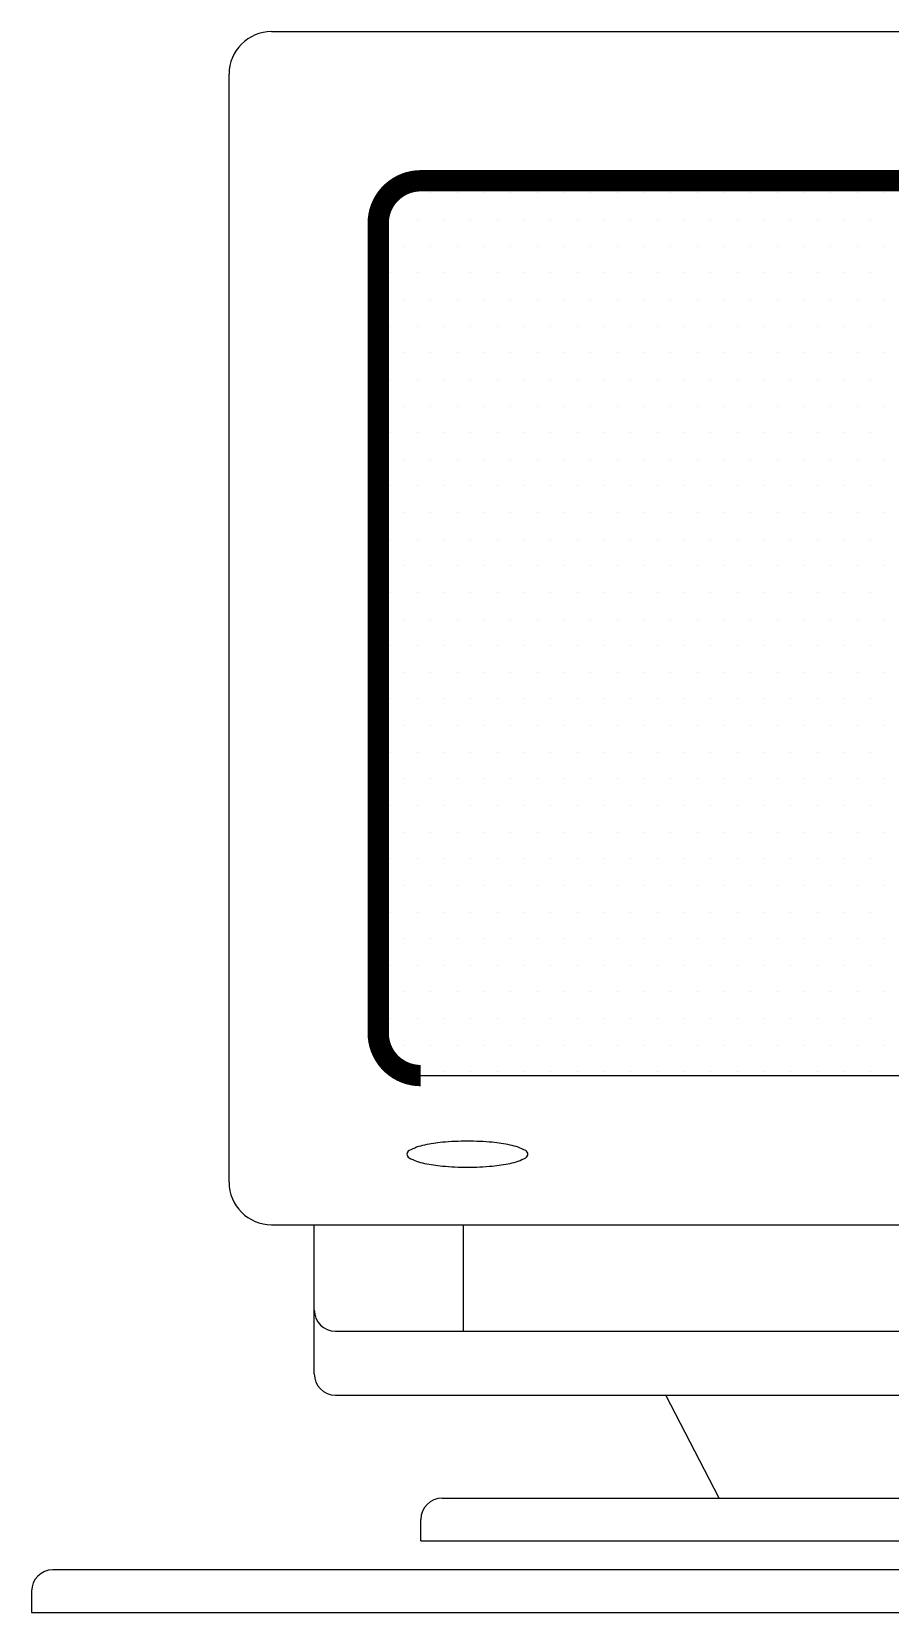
# Model space of a CAD drawing. Header units: metres. Extents: x 0.121 to 0.77, y 0.075 to 0.446.
# Drawn here: x 0.121 to 0.3225, y 0.0749 to 0.4459 of the extents above; entities that cross this region are included whole.
import ezdxf

# ---------------------------------------------------------------- set-up
doc = ezdxf.new("R2010")
doc.units = ezdxf.units.M

# ---------------------------------------------------------------- blocks, each defined once
blk = doc.blocks.new('*X0')
at = {"color": 0}
for p, q in [((-12.60625, 11.825), (-12.60625, 11.825)), ((-12.6, 11.825), (-12.6, 11.825)), ((-12.59375, 11.825), (-12.59375, 11.825)), ((-12.5875, 11.825), (-12.5875, 11.825)), ((-12.58125, 11.825), (-12.58125, 11.825)), ((-12.575, 11.825), (-12.575, 11.825)), ((-12.56875, 11.825), (-12.56875, 11.825)), ((-12.5625, 11.825), (-12.5625, 11.825)), ((-12.55625, 11.825), (-12.55625, 11.825)), ((-12.55, 11.825), (-12.55, 11.825)), ((-12.54375, 11.825), (-12.54375, 11.825)), ((-12.5375, 11.825), (-12.5375, 11.825)), ((-12.53125, 11.825), (-12.53125, 11.825)), ((-12.525, 11.825), (-12.525, 11.825)), ((-12.51875, 11.825), (-12.51875, 11.825)), ((-12.5125, 11.825), (-12.5125, 11.825)), ((-12.50625, 11.825), (-12.50625, 11.825)), ((-12.5, 11.825), (-12.5, 11.825)), ((-12.49375, 11.825), (-12.49375, 11.825)), ((-12.609375, 11.81875), (-12.609375, 11.81875)), ((-12.603125, 11.81875), (-12.603125, 11.81875)), ((-12.596875, 11.81875), (-12.596875, 11.81875)), ((-12.590625, 11.81875), (-12.590625, 11.81875)), ((-12.584375, 11.81875), (-12.584375, 11.81875)), ((-12.578125, 11.81875), (-12.578125, 11.81875)), ((-12.571875, 11.81875), (-12.571875, 11.81875)), ((-12.565625, 11.81875), (-12.565625, 11.81875)), ((-12.559375, 11.81875), (-12.559375, 11.81875)), ((-12.553125, 11.81875), (-12.553125, 11.81875)), ((-12.546875, 11.81875), (-12.546875, 11.81875)), ((-12.540625, 11.81875), (-12.540625, 11.81875)), ((-12.534375, 11.81875), (-12.534375, 11.81875)), ((-12.528125, 11.81875), (-12.528125, 11.81875)), ((-12.521875, 11.81875), (-12.521875, 11.81875)), ((-12.515625, 11.81875), (-12.515625, 11.81875)), ((-12.509375, 11.81875), (-12.509375, 11.81875)), ((-12.503125, 11.81875), (-12.503125, 11.81875)), ((-12.496875, 11.81875), (-12.496875, 11.81875)), ((-12.60625, 11.8125), (-12.60625, 11.8125)), ((-12.6, 11.8125), (-12.6, 11.8125)), ((-12.59375, 11.8125), (-12.59375, 11.8125)), ((-12.5875, 11.8125), (-12.5875, 11.8125)), ((-12.58125, 11.8125), (-12.58125, 11.8125)), ((-12.575, 11.8125), (-12.575, 11.8125)), ((-12.56875, 11.8125), (-12.56875, 11.8125)), ((-12.5625, 11.8125), (-12.5625, 11.8125)), ((-12.55625, 11.8125), (-12.55625, 11.8125)), ((-12.55, 11.8125), (-12.55, 11.8125)), ((-12.54375, 11.8125), (-12.54375, 11.8125)), ((-12.5375, 11.8125), (-12.5375, 11.8125)), ((-12.53125, 11.8125), (-12.53125, 11.8125)), ((-12.525, 11.8125), (-12.525, 11.8125)), ((-12.51875, 11.8125), (-12.51875, 11.8125)), ((-12.5125, 11.8125), (-12.5125, 11.8125)), ((-12.50625, 11.8125), (-12.50625, 11.8125)), ((-12.5, 11.8125), (-12.5, 11.8125)), ((-12.49375, 11.8125), (-12.49375, 11.8125)), ((-12.609375, 11.80625), (-12.609375, 11.80625)), ((-12.603125, 11.80625), (-12.603125, 11.80625)), ((-12.596875, 11.80625), (-12.596875, 11.80625)), ((-12.590625, 11.80625), (-12.590625, 11.80625)), ((-12.584375, 11.80625), (-12.584375, 11.80625)), ((-12.578125, 11.80625), (-12.578125, 11.80625)), ((-12.571875, 11.80625), (-12.571875, 11.80625)), ((-12.565625, 11.80625), (-12.565625, 11.80625)), ((-12.559375, 11.80625), (-12.559375, 11.80625)), ((-12.553125, 11.80625), (-12.553125, 11.80625)), ((-12.546875, 11.80625), (-12.546875, 11.80625)), ((-12.540625, 11.80625), (-12.540625, 11.80625)), ((-12.534375, 11.80625), (-12.534375, 11.80625)), ((-12.528125, 11.80625), (-12.528125, 11.80625)), ((-12.521875, 11.80625), (-12.521875, 11.80625)), ((-12.515625, 11.80625), (-12.515625, 11.80625)), ((-12.509375, 11.80625), (-12.509375, 11.80625)), ((-12.503125, 11.80625), (-12.503125, 11.80625)), ((-12.496875, 11.80625), (-12.496875, 11.80625)), ((-12.60625, 11.8), (-12.60625, 11.8)), ((-12.6, 11.8), (-12.6, 11.8)), ((-12.59375, 11.8), (-12.59375, 11.8)), ((-12.5875, 11.8), (-12.5875, 11.8)), ((-12.58125, 11.8), (-12.58125, 11.8)), ((-12.575, 11.8), (-12.575, 11.8)), ((-12.56875, 11.8), (-12.56875, 11.8)), ((-12.5625, 11.8), (-12.5625, 11.8)), ((-12.55625, 11.8), (-12.55625, 11.8)), ((-12.55, 11.8), (-12.55, 11.8)), ((-12.54375, 11.8), (-12.54375, 11.8)), ((-12.5375, 11.8), (-12.5375, 11.8)), ((-12.53125, 11.8), (-12.53125, 11.8)), ((-12.525, 11.8), (-12.525, 11.8)), ((-12.51875, 11.8), (-12.51875, 11.8)), ((-12.5125, 11.8), (-12.5125, 11.8)), ((-12.50625, 11.8), (-12.50625, 11.8)), ((-12.5, 11.8), (-12.5, 11.8)), ((-12.49375, 11.8), (-12.49375, 11.8)), ((-12.609375, 11.79375), (-12.609375, 11.79375)), ((-12.603125, 11.79375), (-12.603125, 11.79375)), ((-12.596875, 11.79375), (-12.596875, 11.79375)), ((-12.590625, 11.79375), (-12.590625, 11.79375)), ((-12.584375, 11.79375), (-12.584375, 11.79375)), ((-12.578125, 11.79375), (-12.578125, 11.79375)), ((-12.571875, 11.79375), (-12.571875, 11.79375)), ((-12.565625, 11.79375), (-12.565625, 11.79375)), ((-12.559375, 11.79375), (-12.559375, 11.79375)), ((-12.553125, 11.79375), (-12.553125, 11.79375)), ((-12.546875, 11.79375), (-12.546875, 11.79375)), ((-12.540625, 11.79375), (-12.540625, 11.79375)), ((-12.534375, 11.79375), (-12.534375, 11.79375)), ((-12.528125, 11.79375), (-12.528125, 11.79375)), ((-12.521875, 11.79375), (-12.521875, 11.79375)), ((-12.515625, 11.79375), (-12.515625, 11.79375)), ((-12.509375, 11.79375), (-12.509375, 11.79375)), ((-12.503125, 11.79375), (-12.503125, 11.79375)), ((-12.496875, 11.79375), (-12.496875, 11.79375)), ((-12.60625, 11.7875), (-12.60625, 11.7875)), ((-12.6, 11.7875), (-12.6, 11.7875)), ((-12.59375, 11.7875), (-12.59375, 11.7875)), ((-12.5875, 11.7875), (-12.5875, 11.7875)), ((-12.58125, 11.7875), (-12.58125, 11.7875)), ((-12.575, 11.7875), (-12.575, 11.7875)), ((-12.56875, 11.7875), (-12.56875, 11.7875)), ((-12.5625, 11.7875), (-12.5625, 11.7875)), ((-12.55625, 11.7875), (-12.55625, 11.7875)), ((-12.55, 11.7875), (-12.55, 11.7875)), ((-12.54375, 11.7875), (-12.54375, 11.7875)), ((-12.5375, 11.7875), (-12.5375, 11.7875)), ((-12.53125, 11.7875), (-12.53125, 11.7875)), ((-12.525, 11.7875), (-12.525, 11.7875)), ((-12.51875, 11.7875), (-12.51875, 11.7875)), ((-12.5125, 11.7875), (-12.5125, 11.7875)), ((-12.50625, 11.7875), (-12.50625, 11.7875)), ((-12.5, 11.7875), (-12.5, 11.7875)), ((-12.49375, 11.7875), (-12.49375, 11.7875)), ((-12.609375, 11.78125), (-12.609375, 11.78125)), ((-12.603125, 11.78125), (-12.603125, 11.78125)), ((-12.596875, 11.78125), (-12.596875, 11.78125)), ((-12.590625, 11.78125), (-12.590625, 11.78125)), ((-12.584375, 11.78125), (-12.584375, 11.78125)), ((-12.578125, 11.78125), (-12.578125, 11.78125)), ((-12.571875, 11.78125), (-12.571875, 11.78125)), ((-12.565625, 11.78125), (-12.565625, 11.78125)), ((-12.559375, 11.78125), (-12.559375, 11.78125)), ((-12.553125, 11.78125), (-12.553125, 11.78125)), ((-12.546875, 11.78125), (-12.546875, 11.78125)), ((-12.540625, 11.78125), (-12.540625, 11.78125)), ((-12.534375, 11.78125), (-12.534375, 11.78125)), ((-12.528125, 11.78125), (-12.528125, 11.78125)), ((-12.521875, 11.78125), (-12.521875, 11.78125)), ((-12.515625, 11.78125), (-12.515625, 11.78125)), ((-12.509375, 11.78125), (-12.509375, 11.78125)), ((-12.503125, 11.78125), (-12.503125, 11.78125)), ((-12.496875, 11.78125), (-12.496875, 11.78125)), ((-12.60625, 11.775), (-12.60625, 11.775)), ((-12.6, 11.775), (-12.6, 11.775)), ((-12.59375, 11.775), (-12.59375, 11.775)), ((-12.5875, 11.775), (-12.5875, 11.775)), ((-12.58125, 11.775), (-12.58125, 11.775)), ((-12.575, 11.775), (-12.575, 11.775)), ((-12.56875, 11.775), (-12.56875, 11.775)), ((-12.5625, 11.775), (-12.5625, 11.775)), ((-12.55625, 11.775), (-12.55625, 11.775)), ((-12.55, 11.775), (-12.55, 11.775)), ((-12.54375, 11.775), (-12.54375, 11.775)), ((-12.5375, 11.775), (-12.5375, 11.775)), ((-12.53125, 11.775), (-12.53125, 11.775)), ((-12.525, 11.775), (-12.525, 11.775)), ((-12.51875, 11.775), (-12.51875, 11.775)), ((-12.5125, 11.775), (-12.5125, 11.775)), ((-12.50625, 11.775), (-12.50625, 11.775)), ((-12.5, 11.775), (-12.5, 11.775)), ((-12.49375, 11.775), (-12.49375, 11.775)), ((-12.609375, 11.76875), (-12.609375, 11.76875)), ((-12.603125, 11.76875), (-12.603125, 11.76875)), ((-12.596875, 11.76875), (-12.596875, 11.76875)), ((-12.590625, 11.76875), (-12.590625, 11.76875)), ((-12.584375, 11.76875), (-12.584375, 11.76875)), ((-12.578125, 11.76875), (-12.578125, 11.76875)), ((-12.571875, 11.76875), (-12.571875, 11.76875)), ((-12.565625, 11.76875), (-12.565625, 11.76875)), ((-12.559375, 11.76875), (-12.559375, 11.76875)), ((-12.553125, 11.76875), (-12.553125, 11.76875)), ((-12.546875, 11.76875), (-12.546875, 11.76875)), ((-12.540625, 11.76875), (-12.540625, 11.76875)), ((-12.534375, 11.76875), (-12.534375, 11.76875)), ((-12.528125, 11.76875), (-12.528125, 11.76875)), ((-12.521875, 11.76875), (-12.521875, 11.76875)), ((-12.515625, 11.76875), (-12.515625, 11.76875)), ((-12.509375, 11.76875), (-12.509375, 11.76875)), ((-12.503125, 11.76875), (-12.503125, 11.76875)), ((-12.496875, 11.76875), (-12.496875, 11.76875)), ((-12.60625, 11.7625), (-12.60625, 11.7625)), ((-12.6, 11.7625), (-12.6, 11.7625)), ((-12.59375, 11.7625), (-12.59375, 11.7625)), ((-12.5875, 11.7625), (-12.5875, 11.7625)), ((-12.58125, 11.7625), (-12.58125, 11.7625)), ((-12.575, 11.7625), (-12.575, 11.7625)), ((-12.56875, 11.7625), (-12.56875, 11.7625)), ((-12.5625, 11.7625), (-12.5625, 11.7625)), ((-12.55625, 11.7625), (-12.55625, 11.7625)), ((-12.55, 11.7625), (-12.55, 11.7625)), ((-12.54375, 11.7625), (-12.54375, 11.7625)), ((-12.5375, 11.7625), (-12.5375, 11.7625)), ((-12.53125, 11.7625), (-12.53125, 11.7625)), ((-12.525, 11.7625), (-12.525, 11.7625)), ((-12.51875, 11.7625), (-12.51875, 11.7625)), ((-12.5125, 11.7625), (-12.5125, 11.7625)), ((-12.50625, 11.7625), (-12.50625, 11.7625)), ((-12.5, 11.7625), (-12.5, 11.7625)), ((-12.49375, 11.7625), (-12.49375, 11.7625)), ((-12.609375, 11.75625), (-12.609375, 11.75625)), ((-12.603125, 11.75625), (-12.603125, 11.75625)), ((-12.596875, 11.75625), (-12.596875, 11.75625)), ((-12.590625, 11.75625), (-12.590625, 11.75625)), ((-12.584375, 11.75625), (-12.584375, 11.75625)), ((-12.578125, 11.75625), (-12.578125, 11.75625)), ((-12.571875, 11.75625), (-12.571875, 11.75625)), ((-12.565625, 11.75625), (-12.565625, 11.75625)), ((-12.559375, 11.75625), (-12.559375, 11.75625)), ((-12.553125, 11.75625), (-12.553125, 11.75625)), ((-12.546875, 11.75625), (-12.546875, 11.75625)), ((-12.540625, 11.75625), (-12.540625, 11.75625)), ((-12.534375, 11.75625), (-12.534375, 11.75625)), ((-12.528125, 11.75625), (-12.528125, 11.75625)), ((-12.521875, 11.75625), (-12.521875, 11.75625)), ((-12.515625, 11.75625), (-12.515625, 11.75625)), ((-12.509375, 11.75625), (-12.509375, 11.75625)), ((-12.503125, 11.75625), (-12.503125, 11.75625)), ((-12.496875, 11.75625), (-12.496875, 11.75625)), ((-12.60625, 11.75), (-12.60625, 11.75)), ((-12.6, 11.75), (-12.6, 11.75)), ((-12.59375, 11.75), (-12.59375, 11.75)), ((-12.5875, 11.75), (-12.5875, 11.75)), ((-12.58125, 11.75), (-12.58125, 11.75)), ((-12.575, 11.75), (-12.575, 11.75)), ((-12.56875, 11.75), (-12.56875, 11.75)), ((-12.5625, 11.75), (-12.5625, 11.75)), ((-12.55625, 11.75), (-12.55625, 11.75)), ((-12.55, 11.75), (-12.55, 11.75)), ((-12.54375, 11.75), (-12.54375, 11.75)), ((-12.5375, 11.75), (-12.5375, 11.75)), ((-12.53125, 11.75), (-12.53125, 11.75)), ((-12.525, 11.75), (-12.525, 11.75)), ((-12.51875, 11.75), (-12.51875, 11.75)), ((-12.5125, 11.75), (-12.5125, 11.75)), ((-12.50625, 11.75), (-12.50625, 11.75)), ((-12.5, 11.75), (-12.5, 11.75)), ((-12.49375, 11.75), (-12.49375, 11.75)), ((-12.609375, 11.74375), (-12.609375, 11.74375)), ((-12.603125, 11.74375), (-12.603125, 11.74375)), ((-12.596875, 11.74375), (-12.596875, 11.74375)), ((-12.590625, 11.74375), (-12.590625, 11.74375)), ((-12.584375, 11.74375), (-12.584375, 11.74375)), ((-12.578125, 11.74375), (-12.578125, 11.74375)), ((-12.571875, 11.74375), (-12.571875, 11.74375)), ((-12.565625, 11.74375), (-12.565625, 11.74375)), ((-12.559375, 11.74375), (-12.559375, 11.74375)), ((-12.553125, 11.74375), (-12.553125, 11.74375)), ((-12.546875, 11.74375), (-12.546875, 11.74375)), ((-12.540625, 11.74375), (-12.540625, 11.74375)), ((-12.534375, 11.74375), (-12.534375, 11.74375)), ((-12.528125, 11.74375), (-12.528125, 11.74375)), ((-12.521875, 11.74375), (-12.521875, 11.74375)), ((-12.515625, 11.74375), (-12.515625, 11.74375)), ((-12.509375, 11.74375), (-12.509375, 11.74375)), ((-12.503125, 11.74375), (-12.503125, 11.74375)), ((-12.496875, 11.74375), (-12.496875, 11.74375)), ((-12.60625, 11.7375), (-12.60625, 11.7375)), ((-12.6, 11.7375), (-12.6, 11.7375)), ((-12.59375, 11.7375), (-12.59375, 11.7375)), ((-12.5875, 11.7375), (-12.5875, 11.7375)), ((-12.58125, 11.7375), (-12.58125, 11.7375)), ((-12.575, 11.7375), (-12.575, 11.7375)), ((-12.56875, 11.7375), (-12.56875, 11.7375)), ((-12.5625, 11.7375), (-12.5625, 11.7375)), ((-12.55625, 11.7375), (-12.55625, 11.7375)), ((-12.55, 11.7375), (-12.55, 11.7375)), ((-12.54375, 11.7375), (-12.54375, 11.7375)), ((-12.5375, 11.7375), (-12.5375, 11.7375)), ((-12.53125, 11.7375), (-12.53125, 11.7375)), ((-12.525, 11.7375), (-12.525, 11.7375)), ((-12.51875, 11.7375), (-12.51875, 11.7375)), ((-12.5125, 11.7375), (-12.5125, 11.7375)), ((-12.50625, 11.7375), (-12.50625, 11.7375)), ((-12.5, 11.7375), (-12.5, 11.7375)), ((-12.49375, 11.7375), (-12.49375, 11.7375)), ((-12.609375, 11.73125), (-12.609375, 11.73125)), ((-12.603125, 11.73125), (-12.603125, 11.73125)), ((-12.596875, 11.73125), (-12.596875, 11.73125)), ((-12.590625, 11.73125), (-12.590625, 11.73125)), ((-12.584375, 11.73125), (-12.584375, 11.73125)), ((-12.578125, 11.73125), (-12.578125, 11.73125)), ((-12.571875, 11.73125), (-12.571875, 11.73125)), ((-12.565625, 11.73125), (-12.565625, 11.73125)), ((-12.559375, 11.73125), (-12.559375, 11.73125)), ((-12.553125, 11.73125), (-12.553125, 11.73125)), ((-12.546875, 11.73125), (-12.546875, 11.73125)), ((-12.540625, 11.73125), (-12.540625, 11.73125)), ((-12.534375, 11.73125), (-12.534375, 11.73125)), ((-12.528125, 11.73125), (-12.528125, 11.73125)), ((-12.521875, 11.73125), (-12.521875, 11.73125)), ((-12.515625, 11.73125), (-12.515625, 11.73125)), ((-12.509375, 11.73125), (-12.509375, 11.73125)), ((-12.503125, 11.73125), (-12.503125, 11.73125)), ((-12.496875, 11.73125), (-12.496875, 11.73125)), ((-12.60625, 11.725), (-12.60625, 11.725)), ((-12.6, 11.725), (-12.6, 11.725)), ((-12.59375, 11.725), (-12.59375, 11.725)), ((-12.5875, 11.725), (-12.5875, 11.725)), ((-12.58125, 11.725), (-12.58125, 11.725)), ((-12.575, 11.725), (-12.575, 11.725)), ((-12.56875, 11.725), (-12.56875, 11.725)), ((-12.5625, 11.725), (-12.5625, 11.725)), ((-12.55625, 11.725), (-12.55625, 11.725)), ((-12.55, 11.725), (-12.55, 11.725)), ((-12.54375, 11.725), (-12.54375, 11.725)), ((-12.5375, 11.725), (-12.5375, 11.725)), ((-12.53125, 11.725), (-12.53125, 11.725)), ((-12.525, 11.725), (-12.525, 11.725)), ((-12.51875, 11.725), (-12.51875, 11.725)), ((-12.5125, 11.725), (-12.5125, 11.725)), ((-12.50625, 11.725), (-12.50625, 11.725)), ((-12.5, 11.725), (-12.5, 11.725)), ((-12.49375, 11.725), (-12.49375, 11.725)), ((-12.609375, 11.71875), (-12.609375, 11.71875)), ((-12.603125, 11.71875), (-12.603125, 11.71875)), ((-12.596875, 11.71875), (-12.596875, 11.71875)), ((-12.590625, 11.71875), (-12.590625, 11.71875)), ((-12.584375, 11.71875), (-12.584375, 11.71875)), ((-12.578125, 11.71875), (-12.578125, 11.71875)), ((-12.571875, 11.71875), (-12.571875, 11.71875)), ((-12.565625, 11.71875), (-12.565625, 11.71875)), ((-12.559375, 11.71875), (-12.559375, 11.71875)), ((-12.553125, 11.71875), (-12.553125, 11.71875)), ((-12.546875, 11.71875), (-12.546875, 11.71875)), ((-12.540625, 11.71875), (-12.540625, 11.71875)), ((-12.534375, 11.71875), (-12.534375, 11.71875)), ((-12.528125, 11.71875), (-12.528125, 11.71875)), ((-12.521875, 11.71875), (-12.521875, 11.71875)), ((-12.515625, 11.71875), (-12.515625, 11.71875)), ((-12.509375, 11.71875), (-12.509375, 11.71875)), ((-12.503125, 11.71875), (-12.503125, 11.71875)), ((-12.496875, 11.71875), (-12.496875, 11.71875)), ((-12.60625, 11.7125), (-12.60625, 11.7125)), ((-12.6, 11.7125), (-12.6, 11.7125)), ((-12.59375, 11.7125), (-12.59375, 11.7125)), ((-12.5875, 11.7125), (-12.5875, 11.7125)), ((-12.58125, 11.7125), (-12.58125, 11.7125)), ((-12.575, 11.7125), (-12.575, 11.7125)), ((-12.56875, 11.7125), (-12.56875, 11.7125)), ((-12.5625, 11.7125), (-12.5625, 11.7125)), ((-12.55625, 11.7125), (-12.55625, 11.7125)), ((-12.55, 11.7125), (-12.55, 11.7125)), ((-12.54375, 11.7125), (-12.54375, 11.7125)), ((-12.5375, 11.7125), (-12.5375, 11.7125)), ((-12.53125, 11.7125), (-12.53125, 11.7125)), ((-12.525, 11.7125), (-12.525, 11.7125)), ((-12.51875, 11.7125), (-12.51875, 11.7125)), ((-12.5125, 11.7125), (-12.5125, 11.7125)), ((-12.50625, 11.7125), (-12.50625, 11.7125)), ((-12.5, 11.7125), (-12.5, 11.7125)), ((-12.49375, 11.7125), (-12.49375, 11.7125)), ((-12.609375, 11.70625), (-12.609375, 11.70625)), ((-12.603125, 11.70625), (-12.603125, 11.70625)), ((-12.596875, 11.70625), (-12.596875, 11.70625)), ((-12.590625, 11.70625), (-12.590625, 11.70625)), ((-12.584375, 11.70625), (-12.584375, 11.70625)), ((-12.578125, 11.70625), (-12.578125, 11.70625)), ((-12.571875, 11.70625), (-12.571875, 11.70625)), ((-12.565625, 11.70625), (-12.565625, 11.70625)), ((-12.559375, 11.70625), (-12.559375, 11.70625)), ((-12.553125, 11.70625), (-12.553125, 11.70625)), ((-12.546875, 11.70625), (-12.546875, 11.70625)), ((-12.540625, 11.70625), (-12.540625, 11.70625)), ((-12.534375, 11.70625), (-12.534375, 11.70625)), ((-12.528125, 11.70625), (-12.528125, 11.70625)), ((-12.521875, 11.70625), (-12.521875, 11.70625)), ((-12.515625, 11.70625), (-12.515625, 11.70625)), ((-12.509375, 11.70625), (-12.509375, 11.70625)), ((-12.503125, 11.70625), (-12.503125, 11.70625)), ((-12.496875, 11.70625), (-12.496875, 11.70625)), ((-12.60625, 11.7), (-12.60625, 11.7)), ((-12.6, 11.7), (-12.6, 11.7)), ((-12.59375, 11.7), (-12.59375, 11.7)), ((-12.5875, 11.7), (-12.5875, 11.7)), ((-12.58125, 11.7), (-12.58125, 11.7)), ((-12.575, 11.7), (-12.575, 11.7)), ((-12.56875, 11.7), (-12.56875, 11.7)), ((-12.5625, 11.7), (-12.5625, 11.7)), ((-12.55625, 11.7), (-12.55625, 11.7)), ((-12.55, 11.7), (-12.55, 11.7)), ((-12.54375, 11.7), (-12.54375, 11.7)), ((-12.5375, 11.7), (-12.5375, 11.7)), ((-12.53125, 11.7), (-12.53125, 11.7)), ((-12.525, 11.7), (-12.525, 11.7)), ((-12.51875, 11.7), (-12.51875, 11.7)), ((-12.5125, 11.7), (-12.5125, 11.7)), ((-12.50625, 11.7), (-12.50625, 11.7)), ((-12.5, 11.7), (-12.5, 11.7)), ((-12.49375, 11.7), (-12.49375, 11.7)), ((-12.609375, 11.69375), (-12.609375, 11.69375)), ((-12.603125, 11.69375), (-12.603125, 11.69375)), ((-12.596875, 11.69375), (-12.596875, 11.69375)), ((-12.590625, 11.69375), (-12.590625, 11.69375)), ((-12.584375, 11.69375), (-12.584375, 11.69375)), ((-12.578125, 11.69375), (-12.578125, 11.69375)), ((-12.571875, 11.69375), (-12.571875, 11.69375)), ((-12.565625, 11.69375), (-12.565625, 11.69375)), ((-12.559375, 11.69375), (-12.559375, 11.69375)), ((-12.553125, 11.69375), (-12.553125, 11.69375)), ((-12.546875, 11.69375), (-12.546875, 11.69375)), ((-12.540625, 11.69375), (-12.540625, 11.69375)), ((-12.534375, 11.69375), (-12.534375, 11.69375)), ((-12.528125, 11.69375), (-12.528125, 11.69375)), ((-12.521875, 11.69375), (-12.521875, 11.69375)), ((-12.515625, 11.69375), (-12.515625, 11.69375)), ((-12.509375, 11.69375), (-12.509375, 11.69375)), ((-12.503125, 11.69375), (-12.503125, 11.69375)), ((-12.496875, 11.69375), (-12.496875, 11.69375)), ((-12.60625, 11.6875), (-12.60625, 11.6875)), ((-12.6, 11.6875), (-12.6, 11.6875)), ((-12.59375, 11.6875), (-12.59375, 11.6875)), ((-12.5875, 11.6875), (-12.5875, 11.6875)), ((-12.58125, 11.6875), (-12.58125, 11.6875)), ((-12.575, 11.6875), (-12.575, 11.6875)), ((-12.56875, 11.6875), (-12.56875, 11.6875)), ((-12.5625, 11.6875), (-12.5625, 11.6875)), ((-12.55625, 11.6875), (-12.55625, 11.6875)), ((-12.55, 11.6875), (-12.55, 11.6875)), ((-12.54375, 11.6875), (-12.54375, 11.6875)), ((-12.5375, 11.6875), (-12.5375, 11.6875)), ((-12.53125, 11.6875), (-12.53125, 11.6875)), ((-12.525, 11.6875), (-12.525, 11.6875)), ((-12.51875, 11.6875), (-12.51875, 11.6875)), ((-12.5125, 11.6875), (-12.5125, 11.6875)), ((-12.50625, 11.6875), (-12.50625, 11.6875)), ((-12.5, 11.6875), (-12.5, 11.6875)), ((-12.49375, 11.6875), (-12.49375, 11.6875)), ((-12.609375, 11.68125), (-12.609375, 11.68125)), ((-12.603125, 11.68125), (-12.603125, 11.68125)), ((-12.596875, 11.68125), (-12.596875, 11.68125)), ((-12.590625, 11.68125), (-12.590625, 11.68125)), ((-12.584375, 11.68125), (-12.584375, 11.68125)), ((-12.578125, 11.68125), (-12.578125, 11.68125)), ((-12.571875, 11.68125), (-12.571875, 11.68125)), ((-12.565625, 11.68125), (-12.565625, 11.68125)), ((-12.559375, 11.68125), (-12.559375, 11.68125)), ((-12.553125, 11.68125), (-12.553125, 11.68125)), ((-12.546875, 11.68125), (-12.546875, 11.68125)), ((-12.540625, 11.68125), (-12.540625, 11.68125)), ((-12.534375, 11.68125), (-12.534375, 11.68125)), ((-12.528125, 11.68125), (-12.528125, 11.68125)), ((-12.521875, 11.68125), (-12.521875, 11.68125)), ((-12.515625, 11.68125), (-12.515625, 11.68125)), ((-12.509375, 11.68125), (-12.509375, 11.68125)), ((-12.503125, 11.68125), (-12.503125, 11.68125)), ((-12.496875, 11.68125), (-12.496875, 11.68125)), ((-12.60625, 11.675), (-12.60625, 11.675)), ((-12.6, 11.675), (-12.6, 11.675)), ((-12.59375, 11.675), (-12.59375, 11.675)), ((-12.5875, 11.675), (-12.5875, 11.675)), ((-12.58125, 11.675), (-12.58125, 11.675)), ((-12.575, 11.675), (-12.575, 11.675)), ((-12.56875, 11.675), (-12.56875, 11.675)), ((-12.5625, 11.675), (-12.5625, 11.675)), ((-12.55625, 11.675), (-12.55625, 11.675)), ((-12.55, 11.675), (-12.55, 11.675)), ((-12.54375, 11.675), (-12.54375, 11.675)), ((-12.5375, 11.675), (-12.5375, 11.675)), ((-12.53125, 11.675), (-12.53125, 11.675)), ((-12.525, 11.675), (-12.525, 11.675)), ((-12.51875, 11.675), (-12.51875, 11.675)), ((-12.5125, 11.675), (-12.5125, 11.675)), ((-12.50625, 11.675), (-12.50625, 11.675)), ((-12.5, 11.675), (-12.5, 11.675)), ((-12.49375, 11.675), (-12.49375, 11.675)), ((-12.609375, 11.66875), (-12.609375, 11.66875)), ((-12.603125, 11.66875), (-12.603125, 11.66875)), ((-12.596875, 11.66875), (-12.596875, 11.66875)), ((-12.590625, 11.66875), (-12.590625, 11.66875)), ((-12.584375, 11.66875), (-12.584375, 11.66875)), ((-12.578125, 11.66875), (-12.578125, 11.66875)), ((-12.571875, 11.66875), (-12.571875, 11.66875)), ((-12.565625, 11.66875), (-12.565625, 11.66875)), ((-12.559375, 11.66875), (-12.559375, 11.66875)), ((-12.553125, 11.66875), (-12.553125, 11.66875)), ((-12.546875, 11.66875), (-12.546875, 11.66875)), ((-12.540625, 11.66875), (-12.540625, 11.66875)), ((-12.534375, 11.66875), (-12.534375, 11.66875)), ((-12.528125, 11.66875), (-12.528125, 11.66875)), ((-12.521875, 11.66875), (-12.521875, 11.66875)), ((-12.515625, 11.66875), (-12.515625, 11.66875)), ((-12.509375, 11.66875), (-12.509375, 11.66875)), ((-12.503125, 11.66875), (-12.503125, 11.66875)), ((-12.496875, 11.66875), (-12.496875, 11.66875)), ((-12.60625, 11.6625), (-12.60625, 11.6625)), ((-12.6, 11.6625), (-12.6, 11.6625)), ((-12.59375, 11.6625), (-12.59375, 11.6625)), ((-12.5875, 11.6625), (-12.5875, 11.6625)), ((-12.58125, 11.6625), (-12.58125, 11.6625)), ((-12.575, 11.6625), (-12.575, 11.6625)), ((-12.56875, 11.6625), (-12.56875, 11.6625)), ((-12.5625, 11.6625), (-12.5625, 11.6625)), ((-12.55625, 11.6625), (-12.55625, 11.6625)), ((-12.55, 11.6625), (-12.55, 11.6625)), ((-12.54375, 11.6625), (-12.54375, 11.6625)), ((-12.5375, 11.6625), (-12.5375, 11.6625)), ((-12.53125, 11.6625), (-12.53125, 11.6625)), ((-12.525, 11.6625), (-12.525, 11.6625)), ((-12.51875, 11.6625), (-12.51875, 11.6625)), ((-12.5125, 11.6625), (-12.5125, 11.6625)), ((-12.50625, 11.6625), (-12.50625, 11.6625)), ((-12.5, 11.6625), (-12.5, 11.6625)), ((-12.49375, 11.6625), (-12.49375, 11.6625)), ((-12.609375, 11.65625), (-12.609375, 11.65625)), ((-12.603125, 11.65625), (-12.603125, 11.65625)), ((-12.596875, 11.65625), (-12.596875, 11.65625)), ((-12.590625, 11.65625), (-12.590625, 11.65625)), ((-12.584375, 11.65625), (-12.584375, 11.65625)), ((-12.578125, 11.65625), (-12.578125, 11.65625)), ((-12.571875, 11.65625), (-12.571875, 11.65625)), ((-12.565625, 11.65625), (-12.565625, 11.65625)), ((-12.559375, 11.65625), (-12.559375, 11.65625)), ((-12.553125, 11.65625), (-12.553125, 11.65625)), ((-12.546875, 11.65625), (-12.546875, 11.65625)), ((-12.540625, 11.65625), (-12.540625, 11.65625)), ((-12.534375, 11.65625), (-12.534375, 11.65625)), ((-12.528125, 11.65625), (-12.528125, 11.65625)), ((-12.521875, 11.65625), (-12.521875, 11.65625)), ((-12.515625, 11.65625), (-12.515625, 11.65625)), ((-12.509375, 11.65625), (-12.509375, 11.65625)), ((-12.503125, 11.65625), (-12.503125, 11.65625)), ((-12.496875, 11.65625), (-12.496875, 11.65625)), ((-12.60625, 11.65), (-12.60625, 11.65)), ((-12.6, 11.65), (-12.6, 11.65)), ((-12.59375, 11.65), (-12.59375, 11.65)), ((-12.5875, 11.65), (-12.5875, 11.65)), ((-12.58125, 11.65), (-12.58125, 11.65)), ((-12.575, 11.65), (-12.575, 11.65)), ((-12.56875, 11.65), (-12.56875, 11.65)), ((-12.5625, 11.65), (-12.5625, 11.65)), ((-12.55625, 11.65), (-12.55625, 11.65)), ((-12.55, 11.65), (-12.55, 11.65)), ((-12.54375, 11.65), (-12.54375, 11.65)), ((-12.5375, 11.65), (-12.5375, 11.65)), ((-12.53125, 11.65), (-12.53125, 11.65)), ((-12.525, 11.65), (-12.525, 11.65)), ((-12.51875, 11.65), (-12.51875, 11.65)), ((-12.5125, 11.65), (-12.5125, 11.65)), ((-12.50625, 11.65), (-12.50625, 11.65)), ((-12.5, 11.65), (-12.5, 11.65)), ((-12.49375, 11.65), (-12.49375, 11.65)), ((-12.609375, 11.64375), (-12.609375, 11.64375)), ((-12.603125, 11.64375), (-12.603125, 11.64375)), ((-12.596875, 11.64375), (-12.596875, 11.64375)), ((-12.590625, 11.64375), (-12.590625, 11.64375)), ((-12.584375, 11.64375), (-12.584375, 11.64375)), ((-12.578125, 11.64375), (-12.578125, 11.64375)), ((-12.571875, 11.64375), (-12.571875, 11.64375)), ((-12.565625, 11.64375), (-12.565625, 11.64375)), ((-12.559375, 11.64375), (-12.559375, 11.64375)), ((-12.553125, 11.64375), (-12.553125, 11.64375)), ((-12.546875, 11.64375), (-12.546875, 11.64375)), ((-12.540625, 11.64375), (-12.540625, 11.64375)), ((-12.534375, 11.64375), (-12.534375, 11.64375)), ((-12.528125, 11.64375), (-12.528125, 11.64375)), ((-12.521875, 11.64375), (-12.521875, 11.64375)), ((-12.515625, 11.64375), (-12.515625, 11.64375)), ((-12.509375, 11.64375), (-12.509375, 11.64375)), ((-12.503125, 11.64375), (-12.503125, 11.64375)), ((-12.496875, 11.64375), (-12.496875, 11.64375)), ((-12.60625, 11.6375), (-12.60625, 11.6375)), ((-12.6, 11.6375), (-12.6, 11.6375)), ((-12.59375, 11.6375), (-12.59375, 11.6375)), ((-12.5875, 11.6375), (-12.5875, 11.6375)), ((-12.58125, 11.6375), (-12.58125, 11.6375)), ((-12.575, 11.6375), (-12.575, 11.6375)), ((-12.56875, 11.6375), (-12.56875, 11.6375)), ((-12.5625, 11.6375), (-12.5625, 11.6375)), ((-12.55625, 11.6375), (-12.55625, 11.6375)), ((-12.55, 11.6375), (-12.55, 11.6375)), ((-12.54375, 11.6375), (-12.54375, 11.6375)), ((-12.5375, 11.6375), (-12.5375, 11.6375)), ((-12.53125, 11.6375), (-12.53125, 11.6375)), ((-12.525, 11.6375), (-12.525, 11.6375)), ((-12.51875, 11.6375), (-12.51875, 11.6375)), ((-12.5125, 11.6375), (-12.5125, 11.6375)), ((-12.50625, 11.6375), (-12.50625, 11.6375)), ((-12.5, 11.6375), (-12.5, 11.6375)), ((-12.49375, 11.6375), (-12.49375, 11.6375)), ((-12.609375, 11.63125), (-12.609375, 11.63125)), ((-12.603125, 11.63125), (-12.603125, 11.63125)), ((-12.596875, 11.63125), (-12.596875, 11.63125)), ((-12.590625, 11.63125), (-12.590625, 11.63125)), ((-12.584375, 11.63125), (-12.584375, 11.63125)), ((-12.578125, 11.63125), (-12.578125, 11.63125)), ((-12.571875, 11.63125), (-12.571875, 11.63125)), ((-12.565625, 11.63125), (-12.565625, 11.63125)), ((-12.559375, 11.63125), (-12.559375, 11.63125)), ((-12.553125, 11.63125), (-12.553125, 11.63125)), ((-12.546875, 11.63125), (-12.546875, 11.63125)), ((-12.540625, 11.63125), (-12.540625, 11.63125)), ((-12.534375, 11.63125), (-12.534375, 11.63125)), ((-12.528125, 11.63125), (-12.528125, 11.63125)), ((-12.521875, 11.63125), (-12.521875, 11.63125)), ((-12.515625, 11.63125), (-12.515625, 11.63125)), ((-12.509375, 11.63125), (-12.509375, 11.63125)), ((-12.503125, 11.63125), (-12.503125, 11.63125)), ((-12.496875, 11.63125), (-12.496875, 11.63125)), ((-12.60625, 11.625), (-12.60625, 11.625)), ((-12.6, 11.625), (-12.6, 11.625)), ((-12.59375, 11.625), (-12.59375, 11.625)), ((-12.5875, 11.625), (-12.5875, 11.625)), ((-12.58125, 11.625), (-12.58125, 11.625)), ((-12.575, 11.625), (-12.575, 11.625)), ((-12.56875, 11.625), (-12.56875, 11.625)), ((-12.5625, 11.625), (-12.5625, 11.625)), ((-12.55625, 11.625), (-12.55625, 11.625)), ((-12.55, 11.625), (-12.55, 11.625)), ((-12.54375, 11.625), (-12.54375, 11.625)), ((-12.5375, 11.625), (-12.5375, 11.625)), ((-12.53125, 11.625), (-12.53125, 11.625)), ((-12.525, 11.625), (-12.525, 11.625)), ((-12.51875, 11.625), (-12.51875, 11.625)), ((-12.5125, 11.625), (-12.5125, 11.625)), ((-12.50625, 11.625), (-12.50625, 11.625)), ((-12.5, 11.625), (-12.5, 11.625)), ((-12.49375, 11.625), (-12.49375, 11.625)), ((-12.603125, 11.61875), (-12.603125, 11.61875)), ((-12.596875, 11.61875), (-12.596875, 11.61875)), ((-12.590625, 11.61875), (-12.590625, 11.61875)), ((-12.584375, 11.61875), (-12.584375, 11.61875)), ((-12.578125, 11.61875), (-12.578125, 11.61875)), ((-12.571875, 11.61875), (-12.571875, 11.61875)), ((-12.565625, 11.61875), (-12.565625, 11.61875)), ((-12.559375, 11.61875), (-12.559375, 11.61875)), ((-12.553125, 11.61875), (-12.553125, 11.61875)), ((-12.546875, 11.61875), (-12.546875, 11.61875)), ((-12.540625, 11.61875), (-12.540625, 11.61875)), ((-12.534375, 11.61875), (-12.534375, 11.61875)), ((-12.528125, 11.61875), (-12.528125, 11.61875)), ((-12.521875, 11.61875), (-12.521875, 11.61875)), ((-12.515625, 11.61875), (-12.515625, 11.61875)), ((-12.509375, 11.61875), (-12.509375, 11.61875)), ((-12.503125, 11.61875), (-12.503125, 11.61875)), ((-12.496875, 11.61875), (-12.496875, 11.61875))]:
    blk.add_line(p, q, dxfattribs=at)

msp = doc.modelspace()

# ---------------------------------------------------------------- linework, layer by layer
for p, q in [((0.17733, 0.44592), (0.50733, 0.44592)), ((0.16733, 0.17592), (0.16733, 0.43592)), ((0.21233, 0.20092), (0.47233, 0.20092)), ((0.17733, 0.16592), (0.50733, 0.16592)), ((0.18733, 0.14592), (0.18733, 0.16592)), ((0.22233, 0.14092), (0.22233, 0.16592)), ((0.18733, 0.13092), (0.18733, 0.14592)), ((0.19233, 0.14092), (0.49233, 0.14092)), ((0.19233, 0.12592), (0.49233, 0.12592)), ((0.28233, 0.10177), (0.26979, 0.12592)), ((0.21733, 0.10177), (0.46733, 0.10177)), ((0.21233, 0.09177), (0.21233, 0.09677)), ((0.21233, 0.09177), (0.47233, 0.09177)), ((0.56601, 0.08495), (0.12601, 0.08495)), ((0.12101, 0.07995), (0.12101, 0.07495)), ((0.12101, 0.07495), (0.57101, 0.07495))]:
    msp.add_line(p, q)
at = {"const_width": 0.005}
msp.add_lwpolyline([(0.48233, 0.40092, 0.414214), (0.47233, 0.41092), (0.21233, 0.41092, 0.414214), (0.20233, 0.40092), (0.20233, 0.21092, 0.414214), (0.21233, 0.20092, 0.414214)], format="xyb", dxfattribs=at)
msp.add_lwpolyline([(0.22326, 0.18552, 0.022152), (0.2174, 0.18526, 0.030672), (0.21322, 0.18462, 0.066716), (0.20958, 0.18332, 0.280283), (0.20906, 0.18247, 0.280283), (0.20958, 0.18163, 0.066716), (0.21322, 0.18032, 0.030672), (0.2174, 0.17969, 0.022152), (0.22326, 0.17943, 0.022152), (0.22911, 0.17969, 0.030672), (0.23329, 0.18032, 0.066716), (0.23694, 0.18163, 0.280283), (0.23745, 0.18247, 0.280283), (0.23694, 0.18332, 0.066716), (0.23329, 0.18462, 0.030672), (0.22911, 0.18526, 0.022152)], format="xyb", close=True)
for centre, radius, start, end in [((0.17733, 0.43592), 0.01, 90, 180), ((0.17733, 0.17592), 0.01, 180, 270), ((0.19233, 0.14592), 0.005, 180, 270), ((0.19233, 0.13092), 0.005, 180, 270), ((0.21733, 0.09677), 0.005, 90, 180), ((0.12601, 0.07995), 0.005, 90, 180)]:
    msp.add_arc(centre, radius, start, end)

# ---------------------------------------------------------------- block references
msp.add_blockref('*X0', (12.81471, -11.41695))

doc.saveas('drawing.dxf')
